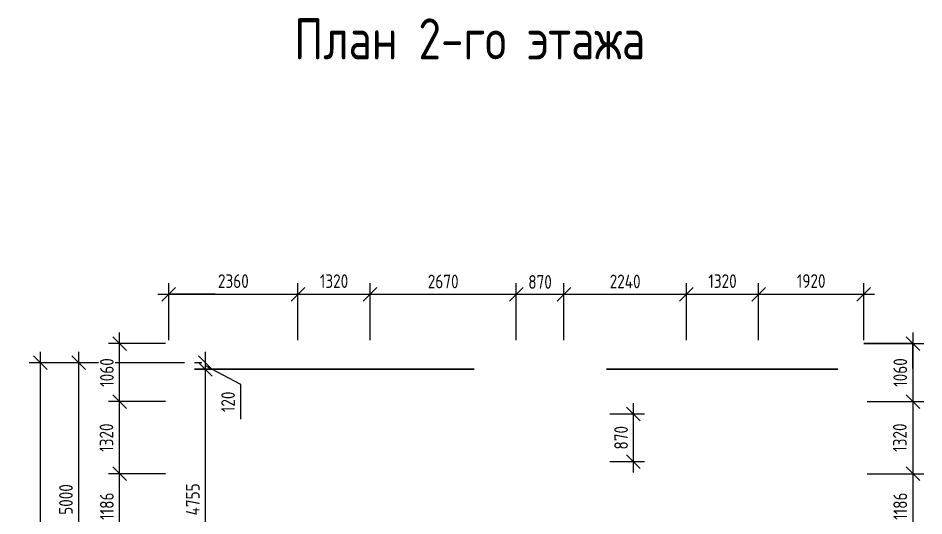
# Model space of a CAD drawing. Header units: millimetres. Extents: x 12894 to 67830, y 12768 to 34464.
# Drawn here: x 50735 to 67289, y 25368 to 34464 of the extents above; entities that cross this region are included whole.
import ezdxf

# ---------------------------------------------------------------- set-up
doc = ezdxf.new("R2010")
doc.units = ezdxf.units.MM
doc.layers.add('СПДС_ЛЕСТНИЦЫ', color=32, linetype='Continuous', lineweight=30)
doc.layers.add('СПДС_РАЗМЕРЫ', color=152, linetype='Continuous', lineweight=25)
doc.styles.add('ГОСТ 2.304', font='CS_Gost2304.shx')
doc.dimstyles.new('СПДС', dxfattribs={"dimscale": 100, "dimtxt": 2.5, "dimasz": 2.5, "dimexe": 2, "dimexo": 0.625, "dimgap": 1, "dimtad": 1, "dimdec": 0, "dimtxsty": 'ГОСТ 2.304', "dimblk": 'OBLIQUE', "dimblk1": 'OBLIQUE', "dimblk2": 'OBLIQUE', "dimcen": 2.5, "dimdle": 2, "dimadec": 0, "dimazin": 2, "dimtfac": 0.75, "dimtdec": 4, "dimtmove": 1, "dimatfit": 3, "dimfxl": 1, "dimtfill": 1, "dimtolj": 1, "dimarcsym": 1})

# ---------------------------------------------------------------- blocks, each defined once
blk = doc.blocks.new('_Oblique')
at = {"color": 0, "linetype": 'ByBlock', "lineweight": -2}
blk.add_line((-0.5, -0.5), (0.5, 0.5), dxfattribs=at)
blk = doc.blocks.new('*D37')
at = {"layer": 'Defpoints', "color": 0, "ltscale": 100}
for p in [(53839, 28168), (51839, 23168), (53839, 23168)]:
    blk.add_point(p, dxfattribs=at)
at = {"layer": 'СПДС_РАЗМЕРЫ', "color": 0, "lineweight": -2, "ltscale": 100}
for p, q in [((51839, 28368), (51839, 22968)), ((53776, 28168), (51639, 28168)), ((53776, 23168), (51639, 23168))]:
    blk.add_line(p, q, dxfattribs=at)
at = {"layer": 'СПДС_РАЗМЕРЫ', "color": 0, "lineweight": -2, "ltscale": 100, "xscale": 250, "yscale": 250, "zscale": 250}
for p, rotation in [((51839, 28168), 90), ((51839, 23168), 270)]:
    blk.add_blockref('_Oblique', p, dxfattribs=dict(at, rotation=rotation))
at = {"layer": 'СПДС_РАЗМЕРЫ', "color": 0, "lineweight": 25, "ltscale": 100, "insert": (51609, 25668), "char_height": 250, "attachment_point": 5, "rotation": 90, "style": 'ГОСТ 2.304', "bg_fill": 3, "box_fill_scale": 1.1, "bg_fill_color": 256, "bg_fill_true_color": 13158600, "bg_fill_transparency": 0}
blk.add_mtext('\\A1;5000', dxfattribs=at)
blk = doc.blocks.new('*D110')
at = {"layer": 'Defpoints', "color": 0, "ltscale": 100}
for p in [(53839, 28168), (51139, 15668), (53839, 15668)]:
    blk.add_point(p, dxfattribs=at)
at = {"layer": 'СПДС_РАЗМЕРЫ', "color": 0, "lineweight": -2, "ltscale": 100}
for p, q in [((51139, 28368), (51139, 15468)), ((53776, 28168), (50939, 28168)), ((53776, 15668), (50939, 15668))]:
    blk.add_line(p, q, dxfattribs=at)
at = {"layer": 'СПДС_РАЗМЕРЫ', "color": 0, "lineweight": -2, "ltscale": 100, "xscale": 250, "yscale": 250, "zscale": 250}
for p, rotation in [((51139, 28168), 90), ((51139, 15668), 270)]:
    blk.add_blockref('_Oblique', p, dxfattribs=dict(at, rotation=rotation))
at = {"layer": 'СПДС_РАЗМЕРЫ', "color": 0, "lineweight": 25, "ltscale": 100, "insert": (50899, 21918), "char_height": 250, "attachment_point": 5, "rotation": 90, "style": 'ГОСТ 2.304', "bg_fill": 3, "box_fill_scale": 1.1, "bg_fill_color": 256, "bg_fill_true_color": 13158600, "bg_fill_transparency": 0}
blk.add_mtext('\\A1;12500', dxfattribs=at)
blk = doc.blocks.new('*D115')
at = {"layer": 'Defpoints', "color": 0, "ltscale": 100}
for p in [(53839, 28168), (51839, 23168), (53839, 23168)]:
    blk.add_point(p, dxfattribs=at)
at = {"layer": 'СПДС_РАЗМЕРЫ', "color": 0, "lineweight": -2, "ltscale": 100}
for p, q in [((51839, 28368), (51839, 22968)), ((53776, 28168), (51639, 28168)), ((53776, 23168), (51639, 23168))]:
    blk.add_line(p, q, dxfattribs=at)
at = {"layer": 'СПДС_РАЗМЕРЫ', "color": 0, "lineweight": -2, "ltscale": 100, "xscale": 250, "yscale": 250, "zscale": 250}
for p, rotation in [((51839, 28168), 90), ((51839, 23168), 270)]:
    blk.add_blockref('_Oblique', p, dxfattribs=dict(at, rotation=rotation))
at = {"layer": 'СПДС_РАЗМЕРЫ', "color": 0, "lineweight": 25, "ltscale": 100, "insert": (51609, 25668), "char_height": 250, "attachment_point": 5, "rotation": 90, "style": 'ГОСТ 2.304', "bg_fill": 3, "box_fill_scale": 1.1, "bg_fill_color": 256, "bg_fill_true_color": 13158600, "bg_fill_transparency": 0}
blk.add_mtext('\\A1;5000', dxfattribs=at)
blk = doc.blocks.new('*D136')
at = {"layer": 'Defpoints', "color": 0, "ltscale": 100}
for p in [(52589, 26138), (53489, 26138), (53489, 24951)]:
    blk.add_point(p, dxfattribs=at)
at = {"layer": 'СПДС_РАЗМЕРЫ', "color": 0, "lineweight": -2, "ltscale": 100}
for p, q in [((52589, 24751), (52589, 26338)), ((53426, 26138), (52389, 26138)), ((53426, 24951), (52389, 24951))]:
    blk.add_line(p, q, dxfattribs=at)
at = {"layer": 'СПДС_РАЗМЕРЫ', "color": 0, "lineweight": -2, "ltscale": 100, "xscale": 250, "yscale": 250, "zscale": 250}
for p, rotation in [((52589, 26138), 90), ((52589, 24951), 270)]:
    blk.add_blockref('_Oblique', p, dxfattribs=dict(at, rotation=rotation))
at = {"layer": 'СПДС_РАЗМЕРЫ', "color": 0, "ltscale": 100, "insert": (52357, 25545), "char_height": 250, "attachment_point": 5, "rotation": 90, "style": 'ГОСТ 2.304', "bg_fill": 3, "box_fill_scale": 1.1, "bg_fill_color": 256, "bg_fill_true_color": 13158600, "bg_fill_transparency": 0}
blk.add_mtext('\\A1;1186', dxfattribs=at)
blk = doc.blocks.new('*D137')
at = {"layer": 'Defpoints', "color": 0, "ltscale": 100}
for p in [(52589, 27458), (53489, 27458), (53489, 26138)]:
    blk.add_point(p, dxfattribs=at)
at = {"layer": 'СПДС_РАЗМЕРЫ', "color": 0, "lineweight": -2, "ltscale": 100}
for p, q in [((52589, 25938), (52589, 27658)), ((53426, 27458), (52389, 27458)), ((53426, 26138), (52389, 26138))]:
    blk.add_line(p, q, dxfattribs=at)
at = {"layer": 'СПДС_РАЗМЕРЫ', "color": 0, "lineweight": -2, "ltscale": 100, "xscale": 250, "yscale": 250, "zscale": 250}
for p, rotation in [((52589, 27458), 90), ((52589, 26138), 270)]:
    blk.add_blockref('_Oblique', p, dxfattribs=dict(at, rotation=rotation))
at = {"layer": 'СПДС_РАЗМЕРЫ', "color": 0, "ltscale": 100, "insert": (52349, 26798), "char_height": 250, "attachment_point": 5, "rotation": 90, "style": 'ГОСТ 2.304', "bg_fill": 3, "box_fill_scale": 1.1, "bg_fill_color": 256, "bg_fill_true_color": 13158600, "bg_fill_transparency": 0}
blk.add_mtext('\\A1;1320', dxfattribs=at)
blk = doc.blocks.new('*D138')
at = {"layer": 'Defpoints', "color": 0, "ltscale": 100}
for p in [(52589, 28518), (53489, 28518), (53489, 27458)]:
    blk.add_point(p, dxfattribs=at)
at = {"layer": 'СПДС_РАЗМЕРЫ', "color": 0, "lineweight": -2, "ltscale": 100}
for p, q in [((52589, 27258), (52589, 28718)), ((53426, 28518), (52389, 28518)), ((53426, 27458), (52389, 27458))]:
    blk.add_line(p, q, dxfattribs=at)
at = {"layer": 'СПДС_РАЗМЕРЫ', "color": 0, "lineweight": -2, "ltscale": 100, "xscale": 250, "yscale": 250, "zscale": 250}
for p, rotation in [((52589, 28518), 90), ((52589, 27458), 270)]:
    blk.add_blockref('_Oblique', p, dxfattribs=dict(at, rotation=rotation))
at = {"layer": 'СПДС_РАЗМЕРЫ', "color": 0, "ltscale": 100, "insert": (52357, 27988), "char_height": 250, "attachment_point": 5, "rotation": 90, "style": 'ГОСТ 2.304', "bg_fill": 3, "box_fill_scale": 1.1, "bg_fill_color": 256, "bg_fill_true_color": 13158600, "bg_fill_transparency": 0}
blk.add_mtext('\\A1;1060', dxfattribs=at)
blk = doc.blocks.new('*D141')
at = {"layer": 'Defpoints', "color": 0, "ltscale": 100}
for p in [(55849, 29418), (53489, 28518), (55849, 28518)]:
    blk.add_point(p, dxfattribs=at)
at = {"layer": 'СПДС_РАЗМЕРЫ', "color": 0, "lineweight": -2, "ltscale": 100}
for p, q in [((53489, 28580), (53489, 29618)), ((55849, 28580), (55849, 29618)), ((53289, 29418), (56049, 29418))]:
    blk.add_line(p, q, dxfattribs=at)
at = {"layer": 'СПДС_РАЗМЕРЫ', "color": 0, "lineweight": -2, "ltscale": 100, "xscale": 250, "yscale": 250, "zscale": 250, "rotation": 180}
blk.add_blockref('_Oblique', (53489, 29418), dxfattribs=at)
at = {"layer": 'СПДС_РАЗМЕРЫ', "color": 0, "lineweight": -2, "ltscale": 100, "xscale": 250, "yscale": 250, "zscale": 250}
blk.add_blockref('_Oblique', (55849, 29418), dxfattribs=at)
at = {"layer": 'СПДС_РАЗМЕРЫ', "color": 0, "ltscale": 100, "insert": (54669, 29658), "char_height": 250, "attachment_point": 5, "style": 'ГОСТ 2.304', "bg_fill": 3, "box_fill_scale": 1.1, "bg_fill_color": 256, "bg_fill_true_color": 13158600, "bg_fill_transparency": 0}
blk.add_mtext('\\A1;2360', dxfattribs=at)
blk = doc.blocks.new('*D142')
at = {"layer": 'Defpoints', "color": 0, "ltscale": 100}
for p in [(57169, 29418), (55849, 28518), (57169, 28518)]:
    blk.add_point(p, dxfattribs=at)
at = {"layer": 'СПДС_РАЗМЕРЫ', "color": 0, "lineweight": -2, "ltscale": 100}
for p, q in [((55849, 28580), (55849, 29618)), ((57169, 28580), (57169, 29618)), ((55649, 29418), (57369, 29418))]:
    blk.add_line(p, q, dxfattribs=at)
at = {"layer": 'СПДС_РАЗМЕРЫ', "color": 0, "lineweight": -2, "ltscale": 100, "xscale": 250, "yscale": 250, "zscale": 250, "rotation": 180}
blk.add_blockref('_Oblique', (55849, 29418), dxfattribs=at)
at = {"layer": 'СПДС_РАЗМЕРЫ', "color": 0, "lineweight": -2, "ltscale": 100, "xscale": 250, "yscale": 250, "zscale": 250}
blk.add_blockref('_Oblique', (57169, 29418), dxfattribs=at)
at = {"layer": 'СПДС_РАЗМЕРЫ', "color": 0, "ltscale": 100, "insert": (56509, 29658), "char_height": 250, "attachment_point": 5, "style": 'ГОСТ 2.304', "bg_fill": 3, "box_fill_scale": 1.1, "bg_fill_color": 256, "bg_fill_true_color": 13158600, "bg_fill_transparency": 0}
blk.add_mtext('\\A1;1320', dxfattribs=at)
blk = doc.blocks.new('*D143')
at = {"layer": 'Defpoints', "color": 0, "ltscale": 100}
for p in [(59839, 29418), (57169, 28518), (59839, 28518)]:
    blk.add_point(p, dxfattribs=at)
at = {"layer": 'СПДС_РАЗМЕРЫ', "color": 0, "lineweight": -2, "ltscale": 100}
for p, q in [((57169, 28580), (57169, 29618)), ((59839, 28580), (59839, 29618)), ((56969, 29418), (60039, 29418))]:
    blk.add_line(p, q, dxfattribs=at)
at = {"layer": 'СПДС_РАЗМЕРЫ', "color": 0, "lineweight": -2, "ltscale": 100, "xscale": 250, "yscale": 250, "zscale": 250, "rotation": 180}
blk.add_blockref('_Oblique', (57169, 29418), dxfattribs=at)
at = {"layer": 'СПДС_РАЗМЕРЫ', "color": 0, "lineweight": -2, "ltscale": 100, "xscale": 250, "yscale": 250, "zscale": 250}
blk.add_blockref('_Oblique', (59839, 29418), dxfattribs=at)
at = {"layer": 'СПДС_РАЗМЕРЫ', "color": 0, "ltscale": 100, "insert": (58504, 29652), "char_height": 250, "attachment_point": 5, "style": 'ГОСТ 2.304', "bg_fill": 3, "box_fill_scale": 1.1, "bg_fill_color": 256, "bg_fill_true_color": 13158600, "bg_fill_transparency": 0}
blk.add_mtext('\\A1;2670', dxfattribs=at)
blk = doc.blocks.new('*D144')
at = {"layer": 'Defpoints', "color": 0, "ltscale": 100}
for p in [(60709, 29418), (59839, 28518), (60709, 28518)]:
    blk.add_point(p, dxfattribs=at)
at = {"layer": 'СПДС_РАЗМЕРЫ', "color": 0, "lineweight": -2, "ltscale": 100}
for p, q in [((59839, 28580), (59839, 29618)), ((60709, 28580), (60709, 29618)), ((59639, 29418), (60909, 29418))]:
    blk.add_line(p, q, dxfattribs=at)
at = {"layer": 'СПДС_РАЗМЕРЫ', "color": 0, "lineweight": -2, "ltscale": 100, "xscale": 250, "yscale": 250, "zscale": 250, "rotation": 180}
blk.add_blockref('_Oblique', (59839, 29418), dxfattribs=at)
at = {"layer": 'СПДС_РАЗМЕРЫ', "color": 0, "lineweight": -2, "ltscale": 100, "xscale": 250, "yscale": 250, "zscale": 250}
blk.add_blockref('_Oblique', (60709, 29418), dxfattribs=at)
at = {"layer": 'СПДС_РАЗМЕРЫ', "color": 0, "ltscale": 100, "insert": (60274, 29643), "char_height": 250, "attachment_point": 5, "style": 'ГОСТ 2.304', "bg_fill": 3, "box_fill_scale": 1.1, "bg_fill_color": 256, "bg_fill_true_color": 13158600, "bg_fill_transparency": 0}
blk.add_mtext('\\A1;870', dxfattribs=at)
blk = doc.blocks.new('*D148')
at = {"layer": 'Defpoints', "color": 0, "ltscale": 100}
for p in [(62949, 29418), (60709, 28518), (62949, 28518)]:
    blk.add_point(p, dxfattribs=at)
at = {"layer": 'СПДС_РАЗМЕРЫ', "color": 0, "lineweight": -2, "ltscale": 100}
for p, q in [((60709, 28580), (60709, 29618)), ((62949, 28580), (62949, 29618)), ((60509, 29418), (63149, 29418))]:
    blk.add_line(p, q, dxfattribs=at)
at = {"layer": 'СПДС_РАЗМЕРЫ', "color": 0, "lineweight": -2, "ltscale": 100, "xscale": 250, "yscale": 250, "zscale": 250, "rotation": 180}
blk.add_blockref('_Oblique', (60709, 29418), dxfattribs=at)
at = {"layer": 'СПДС_РАЗМЕРЫ', "color": 0, "lineweight": -2, "ltscale": 100, "xscale": 250, "yscale": 250, "zscale": 250}
blk.add_blockref('_Oblique', (62949, 29418), dxfattribs=at)
at = {"layer": 'СПДС_РАЗМЕРЫ', "color": 0, "ltscale": 100, "insert": (61829, 29652), "char_height": 250, "attachment_point": 5, "style": 'ГОСТ 2.304', "bg_fill": 3, "box_fill_scale": 1.1, "bg_fill_color": 256, "bg_fill_true_color": 13158600, "bg_fill_transparency": 0}
blk.add_mtext('\\A1;2240', dxfattribs=at)
blk = doc.blocks.new('*D149')
at = {"layer": 'Defpoints', "color": 0, "ltscale": 100}
for p in [(64269, 29418), (62949, 28518), (64269, 28518)]:
    blk.add_point(p, dxfattribs=at)
at = {"layer": 'СПДС_РАЗМЕРЫ', "color": 0, "lineweight": -2, "ltscale": 100}
for p, q in [((62949, 28580), (62949, 29618)), ((64269, 28580), (64269, 29618)), ((62749, 29418), (64469, 29418))]:
    blk.add_line(p, q, dxfattribs=at)
at = {"layer": 'СПДС_РАЗМЕРЫ', "color": 0, "lineweight": -2, "ltscale": 100, "xscale": 250, "yscale": 250, "zscale": 250, "rotation": 180}
blk.add_blockref('_Oblique', (62949, 29418), dxfattribs=at)
at = {"layer": 'СПДС_РАЗМЕРЫ', "color": 0, "lineweight": -2, "ltscale": 100, "xscale": 250, "yscale": 250, "zscale": 250}
blk.add_blockref('_Oblique', (64269, 29418), dxfattribs=at)
at = {"layer": 'СПДС_РАЗМЕРЫ', "color": 0, "ltscale": 100, "insert": (63609, 29658), "char_height": 250, "attachment_point": 5, "style": 'ГОСТ 2.304', "bg_fill": 3, "box_fill_scale": 1.1, "bg_fill_color": 256, "bg_fill_true_color": 13158600, "bg_fill_transparency": 0}
blk.add_mtext('\\A1;1320', dxfattribs=at)
blk = doc.blocks.new('*D150')
at = {"layer": 'Defpoints', "color": 0, "ltscale": 100}
for p in [(66189, 29418), (64269, 28518), (66189, 28518)]:
    blk.add_point(p, dxfattribs=at)
at = {"layer": 'СПДС_РАЗМЕРЫ', "color": 0, "lineweight": -2, "ltscale": 100}
for p, q in [((64269, 28580), (64269, 29618)), ((66189, 28580), (66189, 29618)), ((64069, 29418), (66389, 29418))]:
    blk.add_line(p, q, dxfattribs=at)
at = {"layer": 'СПДС_РАЗМЕРЫ', "color": 0, "lineweight": -2, "ltscale": 100, "xscale": 250, "yscale": 250, "zscale": 250, "rotation": 180}
blk.add_blockref('_Oblique', (64269, 29418), dxfattribs=at)
at = {"layer": 'СПДС_РАЗМЕРЫ', "color": 0, "lineweight": -2, "ltscale": 100, "xscale": 250, "yscale": 250, "zscale": 250}
blk.add_blockref('_Oblique', (66189, 29418), dxfattribs=at)
at = {"layer": 'СПДС_РАЗМЕРЫ', "color": 0, "ltscale": 100, "insert": (65229, 29660), "char_height": 250, "attachment_point": 5, "style": 'ГОСТ 2.304', "bg_fill": 3, "box_fill_scale": 1.1, "bg_fill_color": 256, "bg_fill_true_color": 13158600, "bg_fill_transparency": 0}
blk.add_mtext('\\A1;1920', dxfattribs=at)
blk = doc.blocks.new('*D154')
at = {"layer": 'Defpoints', "color": 0, "ltscale": 100}
for p in [(66189, 28518), (66189, 27458), (67089, 27458)]:
    blk.add_point(p, dxfattribs=at)
at = {"layer": 'СПДС_РАЗМЕРЫ', "color": 0, "lineweight": -2, "ltscale": 100}
for p, q in [((67089, 28718), (67089, 27258)), ((66251, 28518), (67289, 28518)), ((66251, 27458), (67289, 27458))]:
    blk.add_line(p, q, dxfattribs=at)
at = {"layer": 'СПДС_РАЗМЕРЫ', "color": 0, "lineweight": -2, "ltscale": 100, "xscale": 250, "yscale": 250, "zscale": 250}
for p, rotation in [((67089, 28518), 90), ((67089, 27458), 270)]:
    blk.add_blockref('_Oblique', p, dxfattribs=dict(at, rotation=rotation))
at = {"layer": 'СПДС_РАЗМЕРЫ', "color": 0, "ltscale": 100, "insert": (66857, 27988), "char_height": 250, "attachment_point": 5, "rotation": 90, "style": 'ГОСТ 2.304', "bg_fill": 3, "box_fill_scale": 1.1, "bg_fill_color": 256, "bg_fill_true_color": 13158600, "bg_fill_transparency": 0}
blk.add_mtext('\\A1;1060', dxfattribs=at)
blk = doc.blocks.new('*D155')
at = {"layer": 'Defpoints', "color": 0, "ltscale": 100}
for p in [(66189, 27458), (66189, 26138), (67089, 26138)]:
    blk.add_point(p, dxfattribs=at)
at = {"layer": 'СПДС_РАЗМЕРЫ', "color": 0, "lineweight": -2, "ltscale": 100}
for p, q in [((67089, 27658), (67089, 25938)), ((66251, 27458), (67289, 27458)), ((66251, 26138), (67289, 26138))]:
    blk.add_line(p, q, dxfattribs=at)
at = {"layer": 'СПДС_РАЗМЕРЫ', "color": 0, "lineweight": -2, "ltscale": 100, "xscale": 250, "yscale": 250, "zscale": 250}
for p, rotation in [((67089, 27458), 90), ((67089, 26138), 270)]:
    blk.add_blockref('_Oblique', p, dxfattribs=dict(at, rotation=rotation))
at = {"layer": 'СПДС_РАЗМЕРЫ', "color": 0, "ltscale": 100, "insert": (66849, 26798), "char_height": 250, "attachment_point": 5, "rotation": 90, "style": 'ГОСТ 2.304', "bg_fill": 3, "box_fill_scale": 1.1, "bg_fill_color": 256, "bg_fill_true_color": 13158600, "bg_fill_transparency": 0}
blk.add_mtext('\\A1;1320', dxfattribs=at)
blk = doc.blocks.new('*D156')
at = {"layer": 'Defpoints', "color": 0, "ltscale": 100}
for p in [(66189, 26138), (66189, 24951), (67089, 24951)]:
    blk.add_point(p, dxfattribs=at)
at = {"layer": 'СПДС_РАЗМЕРЫ', "color": 0, "lineweight": -2, "ltscale": 100}
for p, q in [((67089, 26338), (67089, 24751)), ((66251, 26138), (67289, 26138)), ((66251, 24951), (67289, 24951))]:
    blk.add_line(p, q, dxfattribs=at)
at = {"layer": 'СПДС_РАЗМЕРЫ', "color": 0, "lineweight": -2, "ltscale": 100, "xscale": 250, "yscale": 250, "zscale": 250}
for p, rotation in [((67089, 26138), 90), ((67089, 24951), 270)]:
    blk.add_blockref('_Oblique', p, dxfattribs=dict(at, rotation=rotation))
at = {"layer": 'СПДС_РАЗМЕРЫ', "color": 0, "ltscale": 100, "insert": (66857, 25545), "char_height": 250, "attachment_point": 5, "rotation": 90, "style": 'ГОСТ 2.304', "bg_fill": 3, "box_fill_scale": 1.1, "bg_fill_color": 256, "bg_fill_true_color": 13158600, "bg_fill_transparency": 0}
blk.add_mtext('\\A1;1186', dxfattribs=at)
blk = doc.blocks.new('*D294')
at = {"layer": 'Defpoints', "color": 0, "ltscale": 100}
for p in [(61489, 27231), (61980, 27231), (61489, 26361)]:
    blk.add_point(p, dxfattribs=at)
at = {"layer": 'СПДС_РАЗМЕРЫ', "color": 0, "lineweight": -2, "ltscale": 100}
for p, q in [((61980, 26161), (61980, 27431)), ((61551, 27231), (62180, 27231)), ((61551, 26361), (62180, 26361))]:
    blk.add_line(p, q, dxfattribs=at)
at = {"layer": 'СПДС_РАЗМЕРЫ', "color": 0, "lineweight": -2, "ltscale": 100, "xscale": 250, "yscale": 250, "zscale": 250}
for p, rotation in [((61980, 27231), 90), ((61980, 26361), 270)]:
    blk.add_blockref('_Oblique', p, dxfattribs=dict(at, rotation=rotation))
at = {"layer": 'СПДС_РАЗМЕРЫ', "color": 0, "ltscale": 100, "insert": (61755, 26796), "char_height": 250, "attachment_point": 5, "rotation": 90, "style": 'ГОСТ 2.304', "bg_fill": 3, "box_fill_scale": 1.1, "bg_fill_color": 256, "bg_fill_true_color": 13158600, "bg_fill_transparency": 0}
blk.add_mtext('\\A1;870', dxfattribs=at)
blk = doc.blocks.new('*D331')
at = {"layer": 'Defpoints', "color": 0, "ltscale": 100}
for p in [(54157, 28048), (54157, 28048), (54157, 23293)]:
    blk.add_point(p, dxfattribs=at)
at = {"layer": 'СПДС_РАЗМЕРЫ', "color": 0, "lineweight": -2, "ltscale": 100}
for p, q in [((54157, 23093), (54157, 28248)), ((54094, 28048), (53957, 28048)), ((54094, 23293), (53957, 23293))]:
    blk.add_line(p, q, dxfattribs=at)
at = {"layer": 'СПДС_РАЗМЕРЫ', "color": 0, "lineweight": -2, "ltscale": 100, "xscale": 250, "yscale": 250, "zscale": 250}
for p, rotation in [((54157, 28048), 90), ((54157, 23293), 270)]:
    blk.add_blockref('_Oblique', p, dxfattribs=dict(at, rotation=rotation))
at = {"layer": 'СПДС_РАЗМЕРЫ', "color": 0, "ltscale": 100, "insert": (53927, 25670), "char_height": 250, "attachment_point": 5, "rotation": 90, "style": 'ГОСТ 2.304', "bg_fill": 3, "box_fill_scale": 1.1, "bg_fill_color": 256, "bg_fill_true_color": 13158600, "bg_fill_transparency": 0}
blk.add_mtext('\\A1;4755', dxfattribs=at)
blk = doc.blocks.new('*D332')
at = {"layer": 'Defpoints', "color": 0, "ltscale": 100}
for p in [(54157, 28168), (54157, 28168), (54157, 28048)]:
    blk.add_point(p, dxfattribs=at)
at = {"layer": 'СПДС_РАЗМЕРЫ', "color": 0, "lineweight": -2, "ltscale": 100}
for p, q in [((54157, 27848), (54157, 28368)), ((54094, 28168), (53957, 28168)), ((54094, 28048), (53957, 28048)), ((54807, 27767), (54157, 28108)), ((54807, 27136), (54807, 27767))]:
    blk.add_line(p, q, dxfattribs=at)
at = {"layer": 'СПДС_РАЗМЕРЫ', "color": 0, "lineweight": -2, "ltscale": 100, "xscale": 250, "yscale": 250, "zscale": 250}
for p, rotation in [((54157, 28168), 270), ((54157, 28048), 90)]:
    blk.add_blockref('_Oblique', p, dxfattribs=dict(at, rotation=rotation))
at = {"layer": 'СПДС_РАЗМЕРЫ', "color": 0, "ltscale": 100, "insert": (54572, 27452), "char_height": 250, "attachment_point": 5, "rotation": 90, "style": 'ГОСТ 2.304', "bg_fill": 3, "box_fill_scale": 1.1, "bg_fill_color": 256, "bg_fill_true_color": 13158600, "bg_fill_transparency": 0}
blk.add_mtext('\\A1;120', dxfattribs=at)

msp = doc.modelspace()

# ---------------------------------------------------------------- linework, layer by layer
at = {"layer": 'СПДС_ЛЕСТНИЦЫ', "ltscale": 100}
for p, q in [((53489, 29417.7), (54338.8, 29417.7)), ((67089, 28517.7), (67089, 28059.9)), ((53959, 28047.7), (59069, 28047.7)), ((61489, 28047.7), (65719, 28047.7))]:
    msp.add_line(p, q, dxfattribs=at)

# ---------------------------------------------------------------- texts
at = {"ltscale": 100, "style": 'ГОСТ 2.304'}
msp.add_text('План 2-го этажа', height=750, dxfattribs=at).set_placement((55778.7, 33709.2))

# ---------------------------------------------------------------- dimensions: what is measured, and where the dimension line sits
at = {"layer": 'СПДС_РАЗМЕРЫ', "lineweight": 25, "ltscale": 100}
dim = msp.add_linear_dim(base=(51839, 23167.7), p1=(53839, 28167.7), p2=(53839, 23167.7), angle=270, dimstyle='СПДС', dxfattribs=at)
dim.commit()
dim.dimension.update_dxf_attribs({"geometry": '*D37', "text_midpoint": (51608.8, 25667.7)})
at = {"layer": 'СПДС_РАЗМЕРЫ', "ltscale": 100}
dim = msp.add_linear_dim(base=(61979.7, 27231.5), p1=(61489, 26361.5), p2=(61489, 27231.5), angle=90, dimstyle='СПДС', dxfattribs=at)
dim.commit()
dim.dimension.update_dxf_attribs({"geometry": '*D294', "text_midpoint": (61754.7, 26796.5)})

# ---------------------------------------------------------------- next in the draw order: dimensions: what is measured, and where the dimension line sits
at = {"layer": 'СПДС_РАЗМЕРЫ', "lineweight": 25, "ltscale": 100}
dim = msp.add_linear_dim(base=(51139, 15667.7), p1=(53839, 28167.7), p2=(53839, 15667.7), angle=270, dimstyle='СПДС', dxfattribs=at)
dim.commit()
dim.dimension.update_dxf_attribs({"geometry": '*D110', "text_midpoint": (50899.1, 21917.7)})

# ---------------------------------------------------------------- next in the draw order: dimensions: what is measured, and where the dimension line sits
dim = msp.add_linear_dim(base=(51839, 23167.7), p1=(53839, 28167.7), p2=(53839, 23167.7), angle=270, dimstyle='СПДС', dxfattribs=at)
dim.commit()
dim.dimension.update_dxf_attribs({"geometry": '*D115', "text_midpoint": (51608.8, 25667.7)})

# ---------------------------------------------------------------- next in the draw order: dimensions: what is measured, and where the dimension line sits
at = {"layer": 'СПДС_РАЗМЕРЫ', "ltscale": 100}
for base, p1, p2, picture, middle in [((54156.9, 28047.7), (54156.9, 23292.7), (54156.9, 28047.7), '*D331', (53926.7, 25670.2)), ((52588.8, 26137.7), (53488.9, 24951.3), (53488.9, 26137.7), '*D136', (52356.6, 25544.5))]:
    dim = msp.add_linear_dim(base=base, p1=p1, p2=p2, angle=90, dimstyle='СПДС', dxfattribs=at)
    dim.commit()
    dim.dimension.update_dxf_attribs({"geometry": picture, "text_midpoint": middle})

# ---------------------------------------------------------------- next in the draw order: dimensions: what is measured, and where the dimension line sits
dim = msp.add_linear_dim(base=(54156.9, 28167.7), p1=(54156.9, 28047.7), p2=(54156.9, 28167.7), angle=90, dimstyle='СПДС', dxfattribs=at)
dim.commit()
dim.dimension.update_dxf_attribs({"geometry": '*D332', "text_midpoint": (54806.8, 27667.3), "dimtype": 160})
dim = msp.add_linear_dim(base=(52588.8, 27457.7), p1=(53488.9, 26137.7), p2=(53489, 27457.7), angle=90, dimstyle='СПДС', dxfattribs=at)
dim.commit()
dim.dimension.update_dxf_attribs({"geometry": '*D137', "text_midpoint": (52348.9, 26797.7)})

# ---------------------------------------------------------------- next in the draw order: dimensions: what is measured, and where the dimension line sits
dim = msp.add_linear_dim(base=(52588.8, 28517.7), p1=(53489, 27457.7), p2=(53489, 28517.7), angle=90, dimstyle='СПДС', dxfattribs=at)
dim.commit()
dim.dimension.update_dxf_attribs({"geometry": '*D138', "text_midpoint": (52356.6, 27987.7)})

# ---------------------------------------------------------------- next in the draw order: dimensions: what is measured, and where the dimension line sits
dim = msp.add_linear_dim(base=(55849, 29417.7), p1=(53489, 28517.7), p2=(55849, 28517.7), dimstyle='СПДС', dxfattribs=at)
dim.commit()
dim.dimension.update_dxf_attribs({"geometry": '*D141', "text_midpoint": (54669, 29657.6)})

# ---------------------------------------------------------------- next in the draw order: dimensions: what is measured, and where the dimension line sits
dim = msp.add_linear_dim(base=(57169, 29417.7), p1=(55849, 28517.7), p2=(57169, 28517.7), dimstyle='СПДС', dxfattribs=at)
dim.commit()
dim.dimension.update_dxf_attribs({"geometry": '*D142', "text_midpoint": (56509, 29657.6)})

# ---------------------------------------------------------------- next in the draw order: dimensions: what is measured, and where the dimension line sits
dim = msp.add_linear_dim(base=(59839, 29417.7), p1=(57169, 28517.7), p2=(59839, 28517.7), dimstyle='СПДС', dxfattribs=at)
dim.commit()
dim.dimension.update_dxf_attribs({"geometry": '*D143', "text_midpoint": (58504, 29652.4)})

# ---------------------------------------------------------------- next in the draw order: dimensions: what is measured, and where the dimension line sits
dim = msp.add_linear_dim(base=(60709, 29417.7), p1=(59839, 28517.7), p2=(60709, 28517.7), dimstyle='СПДС', dxfattribs=at)
dim.commit()
dim.dimension.update_dxf_attribs({"geometry": '*D144', "text_midpoint": (60274, 29642.7)})

# ---------------------------------------------------------------- next in the draw order: dimensions: what is measured, and where the dimension line sits
dim = msp.add_linear_dim(base=(62949, 29417.7), p1=(60709, 28517.7), p2=(62949, 28517.7), dimstyle='СПДС', dxfattribs=at)
dim.commit()
dim.dimension.update_dxf_attribs({"geometry": '*D148', "text_midpoint": (61829, 29652.4)})

# ---------------------------------------------------------------- next in the draw order: dimensions: what is measured, and where the dimension line sits
dim = msp.add_linear_dim(base=(64269, 29417.7), p1=(62949, 28517.7), p2=(64269, 28517.7), dimstyle='СПДС', dxfattribs=at)
dim.commit()
dim.dimension.update_dxf_attribs({"geometry": '*D149', "text_midpoint": (63609, 29657.6)})

# ---------------------------------------------------------------- next in the draw order: dimensions: what is measured, and where the dimension line sits
dim = msp.add_linear_dim(base=(66189, 29417.7), p1=(64269, 28517.7), p2=(66189, 28517.7), dimstyle='СПДС', dxfattribs=at)
dim.commit()
dim.dimension.update_dxf_attribs({"geometry": '*D150', "text_midpoint": (65229, 29659.6)})

# ---------------------------------------------------------------- next in the draw order: linework, layer by layer
at = {"layer": 'СПДС_ЛЕСТНИЦЫ', "ltscale": 100}
msp.add_line((66189, 28517.7), (67089, 28517.7), dxfattribs=at)

# ---------------------------------------------------------------- next in the draw order: dimensions: what is measured, and where the dimension line sits
at = {"layer": 'СПДС_РАЗМЕРЫ', "ltscale": 100}
dim = msp.add_linear_dim(base=(67089, 27457.7), p1=(66189, 28517.7), p2=(66189, 27457.7), angle=90, dimstyle='СПДС', dxfattribs=at)
dim.commit()
dim.dimension.update_dxf_attribs({"geometry": '*D154', "text_midpoint": (66856.7, 27987.7)})

# ---------------------------------------------------------------- next in the draw order: dimensions: what is measured, and where the dimension line sits
dim = msp.add_linear_dim(base=(67089, 26137.7), p1=(66189, 27457.7), p2=(66189, 26137.7), angle=90, dimstyle='СПДС', dxfattribs=at)
dim.commit()
dim.dimension.update_dxf_attribs({"geometry": '*D155', "text_midpoint": (66849.1, 26797.7)})

# ---------------------------------------------------------------- next in the draw order: dimensions: what is measured, and where the dimension line sits
dim = msp.add_linear_dim(base=(67089, 24951.3), p1=(66189, 26137.7), p2=(66189, 24951.3), angle=90, dimstyle='СПДС', dxfattribs=at)
dim.commit()
dim.dimension.update_dxf_attribs({"geometry": '*D156', "text_midpoint": (66856.7, 25544.5)})

doc.saveas('drawing.dxf')
